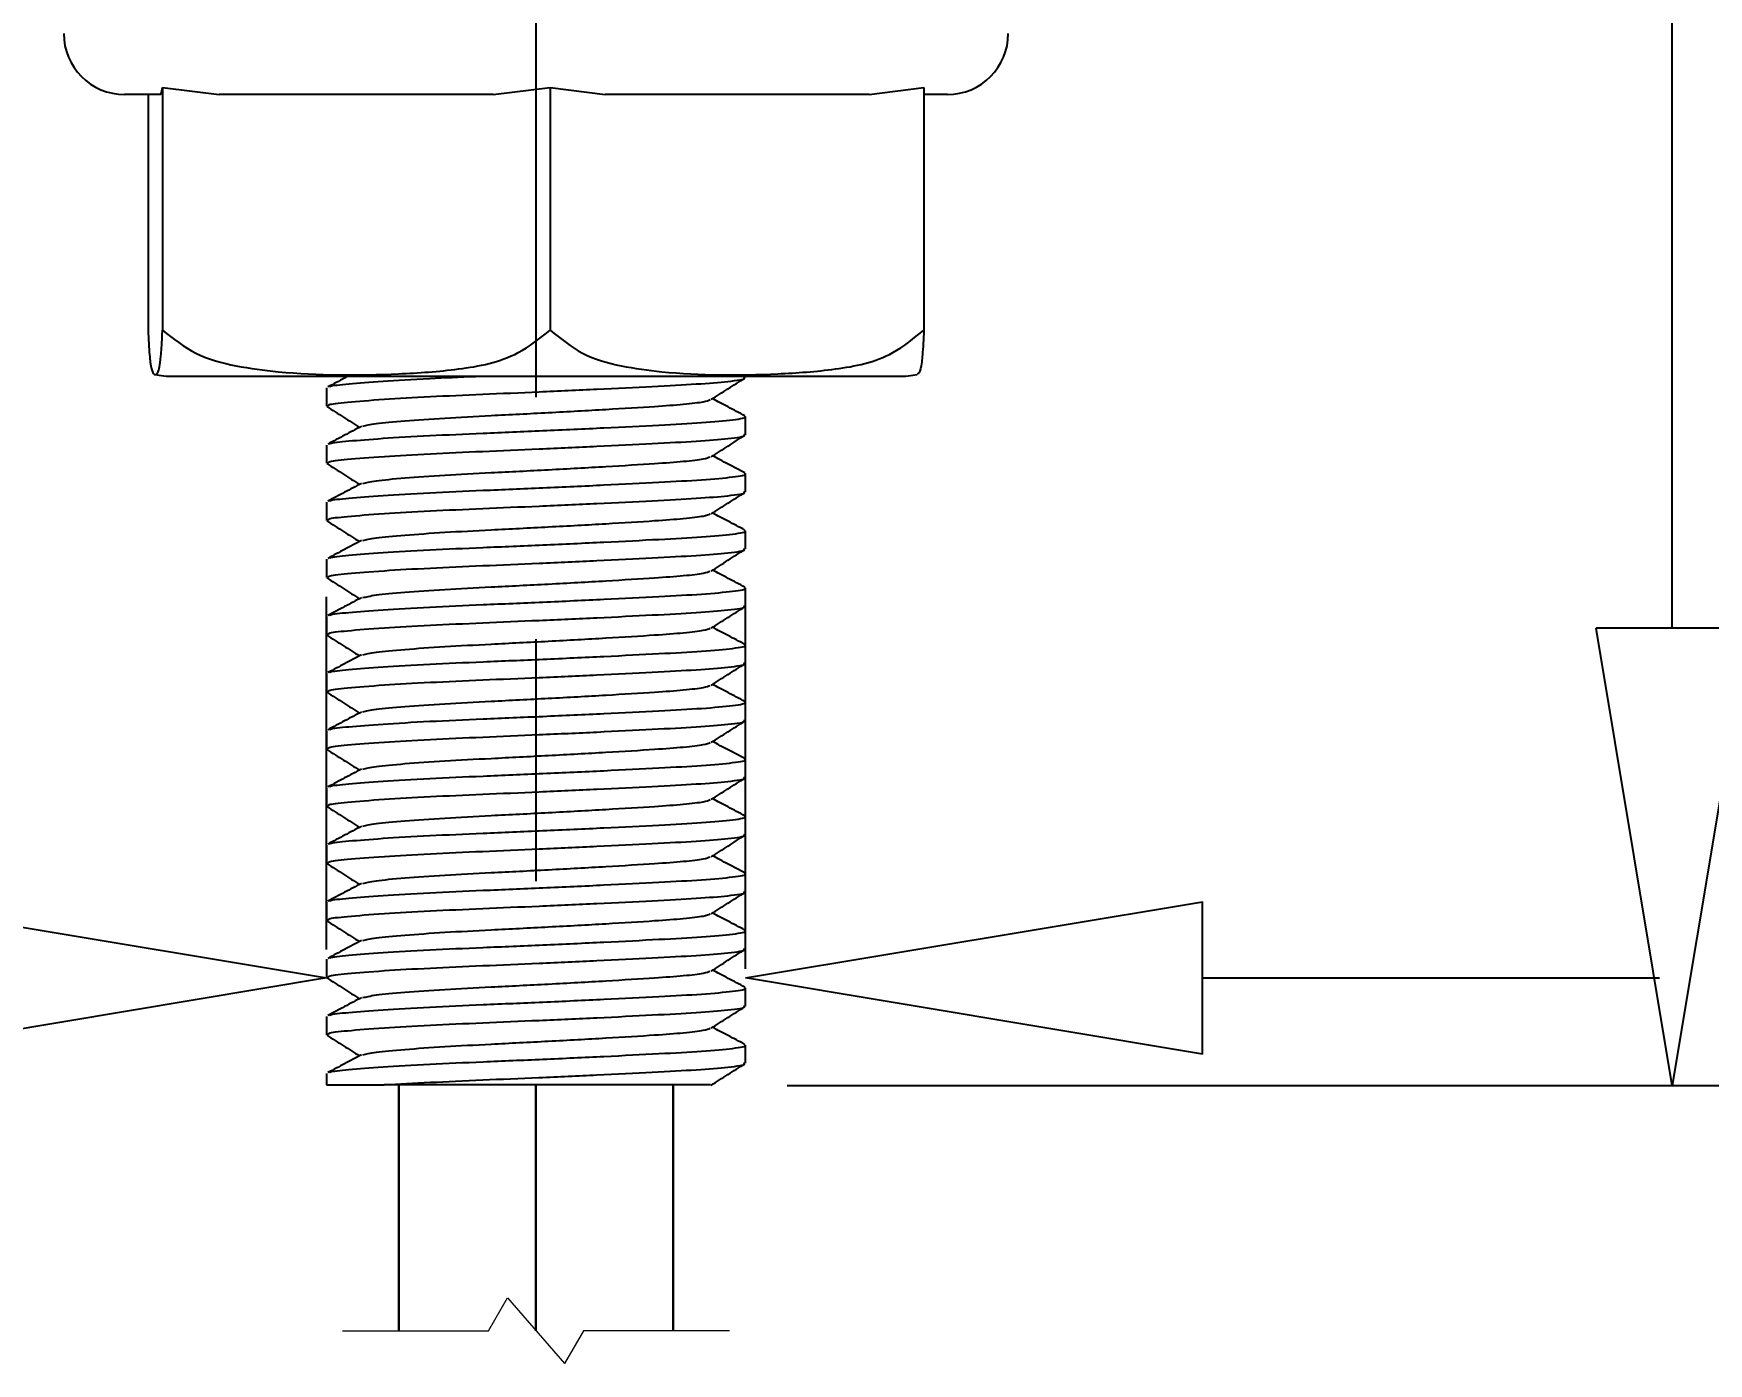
# Model space of a CAD drawing. Header units: millimetres. Extents: x 1036 to 1814, y -113 to 289.
# Drawn here: x 1142.77 to 1164.76, y 91.93 to 109.38 of the extents above; entities that cross this region are included whole.
import ezdxf

# ---------------------------------------------------------------- set-up
doc = ezdxf.new("R2010")
doc.units = ezdxf.units.MM
doc.linetypes.add('CENTER', pattern=[50.8, 31.75, -6.35, 6.35, -6.35])
doc.layers.get('0').update_dxf_attribs({"color": 8, "lineweight": 30})
doc.layers.get('Defpoints').update_dxf_attribs({"color": 6, "lineweight": 9})
for name, color, linetype, lineweight in [('Cable', 140, 'Continuous', 30), ('CenterLine', 1, 'CENTER', 9), ('Dimension', 136, 'Continuous', 9), ('SolidLine', 7, 'Continuous', 30)]:
    doc.layers.add(name, color=color, linetype=linetype, lineweight=lineweight)
doc.styles.get("Standard").update_dxf_attribs({"font": ''})
doc.styles.get('Standard').set_extended_font_data('Microsoft YaHei Light')
doc.dimstyles.new('DENGTECx1.5', dxfattribs={"dimtxt": 5, "dimasz": 6, "dimexe": 5, "dimexo": 1, "dimgap": 0.5, "dimtad": 0, "dimdec": 1, "dimzin": 0, "dimdsep": 46, "dimtxsty": 'Standard', "dimblk": 'CLOSEDBLANK', "dimcen": 1, "dimadec": 0, "dimazin": 3, "dimtfac": 1, "dimtdec": 1, "dimtofl": 0, "dimtmove": 0, "dimatfit": 3, "dimldrblk": 'CLOSEDBLANK', "dimfxl": 1, "dimtolj": 1, "dimtzin": 0, "dimarcsym": 0})

# ---------------------------------------------------------------- blocks, each defined once
blk = doc.blocks.new('_ClosedBlank')
at = {"color": 0, "linetype": 'ByBlock', "lineweight": -2}
for p, q in [((-1, 0.1667), (0, 0)), ((-1, 0.1667), (-1, -0.1667)), ((0, 0), (-1, -0.1667))]:
    blk.add_line(p, q, dxfattribs=at)
blk = doc.blocks.new('*D45')
at = {"layer": 'Defpoints', "color": 0, "lineweight": -3}
for p in [(1153.343, 190.584), (1173.156, 190.584), (1151.662, 95.579)]:
    blk.add_point(p, dxfattribs=at)
at = {"layer": 'Dimension', "color": 0, "lineweight": -2}
for p, q in [((1154.343, 190.584), (1178.156, 190.584)), ((1173.156, 184.584), (1173.156, 153.171)), ((1173.156, 101.579), (1173.156, 140.237)), ((1152.662, 95.579), (1178.156, 95.579))]:
    blk.add_line(p, q, dxfattribs=at)
at = {"layer": 'Dimension', "color": 0, "lineweight": -2, "xscale": 6, "yscale": 6, "zscale": 6}
for p, rotation in [((1173.156, 190.584), 90), ((1173.156, 95.579), 270)]:
    blk.add_blockref('_ClosedBlank', p, dxfattribs=dict(at, rotation=rotation))
at = {"layer": 'Dimension', "color": 0, "lineweight": -3, "insert": (1173.156, 146.704), "char_height": 5, "attachment_point": 5, "rotation": 90}
blk.add_mtext('\\A1;95.0', dxfattribs=at)
blk = doc.blocks.new('*D46')
at = {"layer": 'Defpoints', "color": 0, "lineweight": -3}
for p in [(1149.363, 246.034), (1193.018, 246.034), (1151.662, 95.579)]:
    blk.add_point(p, dxfattribs=at)
at = {"layer": 'Dimension', "color": 0, "lineweight": -2}
for p, q in [((1150.363, 246.034), (1198.018, 246.034)), ((1193.018, 240.034), (1193.018, 188.887)), ((1193.018, 101.579), (1193.018, 173.546)), ((1152.662, 95.579), (1198.018, 95.579))]:
    blk.add_line(p, q, dxfattribs=at)
at = {"layer": 'Dimension', "color": 0, "lineweight": -2, "xscale": 6, "yscale": 6, "zscale": 6}
for p, rotation in [((1193.018, 246.034), 90), ((1193.018, 95.579), 270)]:
    blk.add_blockref('_ClosedBlank', p, dxfattribs=dict(at, rotation=rotation))
at = {"layer": 'Dimension', "color": 0, "lineweight": -3, "insert": (1193.018, 181.216), "char_height": 5, "attachment_point": 5, "rotation": 90}
blk.add_mtext('\\A1;150.5', dxfattribs=at)
blk = doc.blocks.new('*D47')
at = {"layer": 'Defpoints', "color": 0, "lineweight": -3}
for p in [(1146.613, 96.989), (1146.613, 96.363), (1152.113, 96.108)]:
    blk.add_point(p, dxfattribs=at)
at = {"layer": 'Dimension', "color": 0, "lineweight": -2}
for p, q in [((1146.613, 97.363), (1146.613, 101.989)), ((1152.113, 97.108), (1152.113, 101.989)), ((1140.613, 96.989), (1134.613, 96.989)), ((1158.113, 96.989), (1164.113, 96.989))]:
    blk.add_line(p, q, dxfattribs=at)
at = {"layer": 'Dimension', "color": 0, "lineweight": -2, "xscale": 6, "yscale": 6, "zscale": 6}
blk.add_blockref('_ClosedBlank', (1146.613, 96.989), dxfattribs=at)
at = {"layer": 'Dimension', "color": 0, "lineweight": -2, "xscale": 6, "yscale": 6, "zscale": 6, "rotation": 180}
blk.add_blockref('_ClosedBlank', (1152.113, 96.989), dxfattribs=at)
at = {"layer": 'Dimension', "color": 0, "lineweight": -3, "insert": (1129.768, 96.989), "char_height": 5, "attachment_point": 5}
blk.add_mtext('\\A1;M6', dxfattribs=at)
blk = doc.blocks.new('*D51')
at = {"layer": 'Defpoints', "color": 0, "lineweight": -3}
for p in [(1160.3, 236.284), (1151.662, 95.579), (1181.92, 95.579)]:
    blk.add_point(p, dxfattribs=at)
at = {"layer": 'Dimension', "color": 0, "lineweight": -2}
for p, q in [((1161.3, 236.284), (1186.92, 236.284)), ((1181.92, 230.284), (1181.92, 173.374)), ((1181.92, 101.579), (1181.92, 157.752)), ((1152.662, 95.579), (1186.92, 95.579))]:
    blk.add_line(p, q, dxfattribs=at)
at = {"layer": 'Dimension', "color": 0, "lineweight": -2, "xscale": 6, "yscale": 6, "zscale": 6}
for p, rotation in [((1181.92, 236.284), 90), ((1181.92, 95.579), 270)]:
    blk.add_blockref('_ClosedBlank', p, dxfattribs=dict(at, rotation=rotation))
at = {"layer": 'Dimension', "color": 0, "lineweight": -3, "insert": (1181.92, 165.563), "char_height": 5, "attachment_point": 5, "rotation": 90}
blk.add_mtext('\\A1;140.7', dxfattribs=at)
blk = doc.blocks.new('*D52')
at = {"layer": 'Defpoints', "color": 0, "lineweight": -3}
for p in [(1151.662, 135.579), (1151.662, 95.579), (1164.279, 95.579)]:
    blk.add_point(p, dxfattribs=at)
at = {"layer": 'Dimension', "color": 0, "lineweight": -2}
for p, q in [((1152.662, 135.579), (1169.279, 135.579)), ((1164.279, 129.579), (1164.279, 122.747)), ((1164.279, 101.579), (1164.279, 109.52)), ((1152.662, 95.579), (1169.279, 95.579))]:
    blk.add_line(p, q, dxfattribs=at)
at = {"layer": 'Dimension', "color": 0, "lineweight": -2, "xscale": 6, "yscale": 6, "zscale": 6}
for p, rotation in [((1164.279, 135.579), 90), ((1164.279, 95.579), 270)]:
    blk.add_blockref('_ClosedBlank', p, dxfattribs=dict(at, rotation=rotation))
at = {"layer": 'Dimension', "color": 0, "lineweight": -3, "insert": (1164.279, 116.134), "char_height": 5, "attachment_point": 5, "rotation": 90}
blk.add_mtext('\\A1;40.0', dxfattribs=at)

msp = doc.modelspace()

# ---------------------------------------------------------------- linework, layer by layer
at = {"layer": 'Cable'}
for p, q in [((1147.563, 95.584), (1147.563, 92.359)), ((1149.363, 95.584), (1149.363, 92.359)), ((1151.163, 95.584), (1151.163, 92.359))]:
    msp.add_line(p, q, dxfattribs=at)
at = {"layer": 'CenterLine', "lineweight": -3, "ltscale": 0.5}
msp.add_line((1149.363, 247.485), (1149.363, 94.22), dxfattribs=at)
at = {"layer": 'Dimension'}
for p, q in [((1148.738, 92.359), (1148.987, 92.79)), ((1148.987, 92.79), (1149.739, 91.928)), ((1146.824, 92.359), (1148.738, 92.359)), ((1149.988, 92.359), (1149.739, 91.928)), ((1151.902, 92.359), (1149.988, 92.359))]:
    msp.add_line(p, q, dxfattribs=at)
at = {"layer": 'SolidLine', "color": 7, "linetype": 'Continuous', "lineweight": 25}
for p, q in [((1144.459, 108.677), (1145.206, 108.584)), ((1144.459, 108.677), (1144.459, 105.49)), ((1148.803, 108.584), (1149.55, 108.677)), ((1149.55, 108.677), (1150.27, 108.584)), ((1149.55, 108.677), (1149.55, 105.49)), ((1153.735, 108.584), (1154.454, 108.677)), ((1154.454, 108.677), (1154.454, 105.49)), ((1144.432, 108.584), (1143.963, 108.584)), ((1144.272, 108.584), (1144.272, 105.49)), ((1148.803, 108.584), (1145.206, 108.584)), ((1153.735, 108.584), (1150.27, 108.584)), ((1154.763, 108.584), (1154.454, 108.584)), ((1154.129, 104.884), (1144.597, 104.884)), ((1146.613, 104.733), (1146.613, 104.494)), ((1152.113, 104.869), (1152.113, 104.884)), ((1152.113, 104.119), (1152.113, 104.358)), ((1146.613, 103.983), (1146.613, 103.744)), ((1152.113, 103.369), (1152.113, 103.608)), ((1146.613, 103.233), (1146.613, 102.994)), ((1152.113, 102.619), (1152.113, 102.858)), ((1146.613, 102.483), (1146.613, 102.244)), ((1152.113, 101.869), (1152.113, 102.108)), ((1146.613, 101.733), (1146.613, 101.494)), ((1152.113, 101.119), (1152.113, 101.358)), ((1146.613, 100.983), (1146.613, 100.744)), ((1152.113, 100.369), (1152.113, 100.608)), ((1146.613, 100.233), (1146.613, 99.994)), ((1152.113, 99.619), (1152.113, 99.858)), ((1146.613, 99.483), (1146.613, 99.244)), ((1152.113, 98.869), (1152.113, 99.108)), ((1146.613, 98.733), (1146.613, 98.494)), ((1152.113, 98.119), (1152.113, 98.358)), ((1146.613, 97.983), (1146.613, 97.744)), ((1152.113, 97.369), (1152.113, 97.608)), ((1146.613, 97.233), (1146.613, 96.994)), ((1152.113, 96.619), (1152.113, 96.858)), ((1146.613, 96.483), (1146.613, 96.244)), ((1152.113, 95.869), (1152.113, 96.108)), ((1146.613, 95.733), (1146.613, 95.584)), ((1146.613, 95.584), (1147.372, 95.584))]:
    msp.add_line(p, q, dxfattribs=at)
for centre, radius, start, end in [((1143.963, 109.384), 0.8, 180, 270), ((1154.763, 109.384), 0.8, 270, 0), ((1144.597, 106.026), 1.141, 257.9676, 270), ((1154.129, 106.026), 1.141, 270, 282.0316)]:
    msp.add_arc(centre, radius, start, end, dxfattribs=at)
for points, knots in [([(1144.432, 108.584), (1144.436, 108.586), (1144.445, 108.589), (1144.454, 108.645), (1144.459, 108.677)], [0, 0, 0, 0, 0.422219, 1, 1, 1, 1]), ([(1144.272, 105.49), (1144.274, 105.43), (1144.283, 105.228), (1144.303, 105.019), (1144.333, 104.919), (1144.367, 104.903), (1144.397, 104.919), (1144.422, 104.997), (1144.44, 105.13), (1144.453, 105.311), (1144.458, 105.464), (1144.459, 105.49)], [0, 0, 0, 0, 0.048101, 0.1611476, 0.3290168, 0.4999185, 0.6902414, 0.7872483, 0.8839333, 0.9800138, 1, 1, 1, 1]), ([(1144.459, 105.49), (1144.601, 105.379), (1144.894, 105.149), (1145.429, 105.011), (1146.315, 104.895), (1147.299, 104.894), (1148.349, 104.965), (1149.055, 105.1), (1149.414, 105.383), (1149.55, 105.49)], [0, 0, 0, 0, 0.097279, 0.200217, 0.305982, 0.60483, 0.754093, 0.906489, 1, 1, 1, 1]), ([(1149.55, 105.49), (1149.687, 105.379), (1149.969, 105.149), (1150.484, 105.011), (1151.338, 104.895), (1152.285, 104.894), (1153.297, 104.965), (1153.977, 105.1), (1154.323, 105.383), (1154.454, 105.49)], [0, 0, 0, 0, 0.09728, 0.200216, 0.305982, 0.60483, 0.754093, 0.906489, 1, 1, 1, 1]), ([(1154.454, 105.49), (1154.452, 105.43), (1154.443, 105.228), (1154.423, 105.02), (1154.395, 104.922), (1154.375, 104.916), (1154.366, 104.913)], [0, 0, 0, 0, 0.101741, 0.340854, 0.695924, 1, 1, 1, 1]), ([(1146.892, 104.884), (1146.878, 104.877), (1146.791, 104.831), (1146.704, 104.785), (1146.63, 104.746)], [0, 0, 0, 0, 0.154152, 1, 1, 1, 1]), ([(1146.645, 104.494), (1146.639, 104.501), (1146.622, 104.519), (1146.866, 104.546), (1147.324, 104.583), (1147.952, 104.619), (1148.655, 104.65), (1149.412, 104.682), (1150.185, 104.717), (1150.901, 104.753), (1151.5, 104.784), (1151.92, 104.819), (1152.127, 104.849), (1152.093, 104.866), (1152.085, 104.869)], [0, 0, 0, 0, 0.050085, 0.144271, 0.242308, 0.331772, 0.418162, 0.504619, 0.594105, 0.687351, 0.776935, 0.868855, 0.969469, 1, 1, 1, 1]), ([(1146.653, 104.746), (1146.655, 104.749), (1146.662, 104.763), (1146.891, 104.786), (1147.327, 104.821), (1147.91, 104.856), (1148.364, 104.875), (1148.57, 104.884)], [0, 0, 0, 0, 0.07173, 0.30635, 0.550494, 0.796131, 1, 1, 1, 1]), ([(1151.662, 104.579), (1151.736, 104.626), (1151.883, 104.72), (1152.031, 104.814), (1152.105, 104.861)], [0, 0, 0, 0, 0.499806, 1, 1, 1, 1]), ([(1146.616, 104.489), (1146.69, 104.442), (1146.833, 104.351), (1146.977, 104.26), (1147.047, 104.216)], [0, 0, 0, 0, 0.513472, 1, 1, 1, 1]), ([(1147.089, 104.23), (1147.134, 104.241), (1147.219, 104.264), (1147.623, 104.301), (1148.144, 104.338), (1148.797, 104.372), (1149.536, 104.409), (1150.292, 104.451), (1150.898, 104.488), (1151.32, 104.519), (1151.581, 104.55), (1151.629, 104.57), (1151.651, 104.579)], [0, 0, 0, 0, 0.10662, 0.206973, 0.308256, 0.406164, 0.517915, 0.633403, 0.746267, 0.833001, 0.923177, 1, 1, 1, 1]), ([(1152.106, 104.367), (1152.032, 104.406), (1151.89, 104.48), (1151.748, 104.555), (1151.68, 104.591)], [0, 0, 0, 0, 0.521527, 1, 1, 1, 1]), ([(1147.073, 104.23), (1146.999, 104.191), (1146.851, 104.113), (1146.704, 104.035), (1146.63, 103.996)], [0, 0, 0, 0, 0.49983, 1, 1, 1, 1]), ([(1146.653, 103.996), (1146.655, 103.999), (1146.662, 104.013), (1146.891, 104.036), (1147.326, 104.071), (1147.943, 104.107), (1148.669, 104.139), (1149.463, 104.172), (1150.267, 104.209), (1150.988, 104.246), (1151.583, 104.277), (1151.971, 104.314), (1152.144, 104.343), (1152.103, 104.356), (1152.099, 104.358)], [0, 0, 0, 0, 0.027601, 0.117881, 0.211825, 0.306344, 0.397694, 0.492641, 0.590953, 0.688421, 0.782166, 0.883647, 0.986717, 1, 1, 1, 1]), ([(1146.645, 103.744), (1146.639, 103.751), (1146.622, 103.769), (1146.866, 103.796), (1147.324, 103.833), (1147.952, 103.869), (1148.655, 103.9), (1149.412, 103.932), (1150.185, 103.967), (1150.901, 104.003), (1151.5, 104.034), (1151.92, 104.069), (1152.127, 104.099), (1152.093, 104.116), (1152.085, 104.119)], [0, 0, 0, 0, 0.050085, 0.144271, 0.242308, 0.331772, 0.418162, 0.504619, 0.594105, 0.687351, 0.776935, 0.868855, 0.969469, 1, 1, 1, 1]), ([(1151.662, 103.829), (1151.736, 103.876), (1151.883, 103.97), (1152.031, 104.064), (1152.105, 104.111)], [0, 0, 0, 0, 0.499805, 1, 1, 1, 1]), ([(1147.089, 103.48), (1147.134, 103.491), (1147.219, 103.514), (1147.623, 103.551), (1148.144, 103.588), (1148.797, 103.622), (1149.536, 103.659), (1150.292, 103.701), (1150.898, 103.738), (1151.32, 103.769), (1151.581, 103.8), (1151.629, 103.82), (1151.651, 103.829)], [0, 0, 0, 0, 0.10662, 0.206973, 0.308256, 0.406164, 0.517915, 0.633403, 0.746267, 0.833001, 0.923177, 1, 1, 1, 1]), ([(1152.106, 103.617), (1152.032, 103.656), (1151.89, 103.73), (1151.748, 103.805), (1151.68, 103.841)], [0, 0, 0, 0, 0.521527, 1, 1, 1, 1]), ([(1146.616, 103.739), (1146.69, 103.692), (1146.833, 103.601), (1146.977, 103.51), (1147.047, 103.466)], [0, 0, 0, 0, 0.513472, 1, 1, 1, 1]), ([(1146.653, 103.246), (1146.655, 103.249), (1146.662, 103.263), (1146.891, 103.286), (1147.326, 103.321), (1147.943, 103.357), (1148.669, 103.389), (1149.463, 103.422), (1150.267, 103.459), (1150.988, 103.496), (1151.583, 103.527), (1151.971, 103.564), (1152.144, 103.593), (1152.103, 103.606), (1152.099, 103.608)], [0, 0, 0, 0, 0.027601, 0.117881, 0.211825, 0.306344, 0.397694, 0.492641, 0.590953, 0.688421, 0.782166, 0.883647, 0.986717, 1, 1, 1, 1]), ([(1147.073, 103.48), (1146.999, 103.441), (1146.851, 103.363), (1146.704, 103.285), (1146.63, 103.246)], [0, 0, 0, 0, 0.49983, 1, 1, 1, 1]), ([(1146.645, 102.994), (1146.639, 103.001), (1146.622, 103.019), (1146.866, 103.046), (1147.324, 103.083), (1147.952, 103.119), (1148.655, 103.15), (1149.412, 103.182), (1150.185, 103.217), (1150.901, 103.253), (1151.5, 103.284), (1151.92, 103.319), (1152.127, 103.349), (1152.093, 103.366), (1152.085, 103.369)], [0, 0, 0, 0, 0.050085, 0.144271, 0.242308, 0.331772, 0.418162, 0.504619, 0.594105, 0.687351, 0.776935, 0.868855, 0.969469, 1, 1, 1, 1]), ([(1151.662, 103.079), (1151.736, 103.126), (1151.883, 103.22), (1152.031, 103.314), (1152.105, 103.361)], [0, 0, 0, 0, 0.499805, 1, 1, 1, 1]), ([(1146.616, 102.989), (1146.69, 102.942), (1146.833, 102.851), (1146.977, 102.76), (1147.047, 102.716)], [0, 0, 0, 0, 0.513471, 1, 1, 1, 1]), ([(1147.089, 102.73), (1147.134, 102.741), (1147.219, 102.764), (1147.623, 102.801), (1148.144, 102.838), (1148.797, 102.872), (1149.536, 102.909), (1150.292, 102.951), (1150.898, 102.988), (1151.32, 103.019), (1151.581, 103.05), (1151.629, 103.07), (1151.651, 103.079)], [0, 0, 0, 0, 0.10662, 0.206973, 0.308256, 0.406164, 0.517915, 0.633403, 0.746267, 0.833001, 0.923177, 1, 1, 1, 1]), ([(1152.106, 102.867), (1152.032, 102.906), (1151.89, 102.98), (1151.748, 103.055), (1151.68, 103.091)], [0, 0, 0, 0, 0.521526, 1, 1, 1, 1]), ([(1147.073, 102.73), (1146.999, 102.691), (1146.851, 102.613), (1146.704, 102.535), (1146.63, 102.496)], [0, 0, 0, 0, 0.499831, 1, 1, 1, 1]), ([(1146.653, 102.496), (1146.655, 102.499), (1146.662, 102.513), (1146.891, 102.536), (1147.326, 102.571), (1147.943, 102.607), (1148.669, 102.639), (1149.463, 102.672), (1150.267, 102.709), (1150.988, 102.746), (1151.583, 102.777), (1151.971, 102.814), (1152.144, 102.843), (1152.103, 102.856), (1152.099, 102.858)], [0, 0, 0, 0, 0.027601, 0.117881, 0.211825, 0.306344, 0.397694, 0.492641, 0.590953, 0.688421, 0.782166, 0.883647, 0.986717, 1, 1, 1, 1]), ([(1146.645, 102.244), (1146.639, 102.251), (1146.622, 102.269), (1146.866, 102.296), (1147.324, 102.333), (1147.952, 102.369), (1148.655, 102.4), (1149.412, 102.432), (1150.185, 102.467), (1150.901, 102.503), (1151.5, 102.534), (1151.92, 102.569), (1152.127, 102.599), (1152.093, 102.616), (1152.085, 102.619)], [0, 0, 0, 0, 0.050085, 0.144271, 0.242308, 0.331772, 0.418162, 0.504619, 0.594105, 0.687351, 0.776935, 0.868855, 0.969469, 1, 1, 1, 1]), ([(1151.662, 102.329), (1151.736, 102.376), (1151.883, 102.47), (1152.031, 102.564), (1152.105, 102.611)], [0, 0, 0, 0, 0.499806, 1, 1, 1, 1]), ([(1147.089, 101.98), (1147.134, 101.991), (1147.219, 102.014), (1147.623, 102.051), (1148.144, 102.088), (1148.797, 102.122), (1149.536, 102.159), (1150.292, 102.201), (1150.898, 102.238), (1151.32, 102.269), (1151.581, 102.3), (1151.629, 102.32), (1151.651, 102.329)], [0, 0, 0, 0, 0.10662, 0.206973, 0.308256, 0.406164, 0.517915, 0.633403, 0.746267, 0.833001, 0.923177, 1, 1, 1, 1]), ([(1152.106, 102.117), (1152.032, 102.156), (1151.89, 102.23), (1151.748, 102.305), (1151.68, 102.341)], [0, 0, 0, 0, 0.521526, 1, 1, 1, 1]), ([(1146.616, 102.239), (1146.69, 102.192), (1146.833, 102.101), (1146.977, 102.01), (1147.047, 101.966)], [0, 0, 0, 0, 0.51347, 1, 1, 1, 1]), ([(1146.653, 101.746), (1146.655, 101.749), (1146.662, 101.763), (1146.891, 101.786), (1147.326, 101.821), (1147.943, 101.857), (1148.669, 101.889), (1149.463, 101.922), (1150.267, 101.959), (1150.988, 101.996), (1151.583, 102.027), (1151.971, 102.064), (1152.144, 102.093), (1152.103, 102.106), (1152.099, 102.108)], [0, 0, 0, 0, 0.027601, 0.117881, 0.211825, 0.306344, 0.397694, 0.492641, 0.590953, 0.688421, 0.782166, 0.883647, 0.986717, 1, 1, 1, 1]), ([(1147.073, 101.98), (1146.999, 101.941), (1146.851, 101.863), (1146.704, 101.785), (1146.63, 101.746)], [0, 0, 0, 0, 0.49983, 1, 1, 1, 1]), ([(1146.645, 101.494), (1146.639, 101.501), (1146.622, 101.519), (1146.866, 101.546), (1147.324, 101.583), (1147.952, 101.619), (1148.655, 101.65), (1149.412, 101.682), (1150.185, 101.717), (1150.901, 101.753), (1151.5, 101.784), (1151.92, 101.819), (1152.127, 101.849), (1152.093, 101.866), (1152.085, 101.869)], [0, 0, 0, 0, 0.050085, 0.144271, 0.242308, 0.331772, 0.418162, 0.504619, 0.594105, 0.687351, 0.776935, 0.868855, 0.969469, 1, 1, 1, 1]), ([(1151.662, 101.579), (1151.736, 101.626), (1151.883, 101.72), (1152.031, 101.814), (1152.105, 101.861)], [0, 0, 0, 0, 0.499806, 1, 1, 1, 1]), ([(1152.106, 101.367), (1152.032, 101.406), (1151.89, 101.48), (1151.748, 101.555), (1151.68, 101.591)], [0, 0, 0, 0, 0.521526, 1, 1, 1, 1]), ([(1146.616, 101.489), (1146.69, 101.442), (1146.833, 101.351), (1146.977, 101.26), (1147.047, 101.216)], [0, 0, 0, 0, 0.513472, 1, 1, 1, 1]), ([(1147.089, 101.23), (1147.134, 101.241), (1147.219, 101.264), (1147.623, 101.301), (1148.144, 101.338), (1148.797, 101.372), (1149.536, 101.409), (1150.292, 101.451), (1150.898, 101.488), (1151.32, 101.519), (1151.581, 101.55), (1151.629, 101.57), (1151.651, 101.579)], [0, 0, 0, 0, 0.1066204, 0.2069726, 0.3082557, 0.4061638, 0.5179151, 0.6334035, 0.7462671, 0.8330012, 0.9231773, 1, 1, 1, 1]), ([(1147.073, 101.23), (1146.999, 101.191), (1146.851, 101.113), (1146.704, 101.035), (1146.63, 100.996)], [0, 0, 0, 0, 0.49983, 1, 1, 1, 1]), ([(1146.653, 100.996), (1146.655, 100.999), (1146.662, 101.013), (1146.891, 101.036), (1147.326, 101.071), (1147.943, 101.107), (1148.669, 101.139), (1149.463, 101.172), (1150.267, 101.209), (1150.988, 101.246), (1151.583, 101.277), (1151.971, 101.314), (1152.144, 101.343), (1152.103, 101.356), (1152.099, 101.358)], [0, 0, 0, 0, 0.027601, 0.117881, 0.211825, 0.306344, 0.397694, 0.492641, 0.590953, 0.688421, 0.782166, 0.883647, 0.986717, 1, 1, 1, 1]), ([(1146.645, 100.744), (1146.639, 100.751), (1146.622, 100.769), (1146.866, 100.796), (1147.324, 100.833), (1147.952, 100.869), (1148.655, 100.9), (1149.412, 100.932), (1150.185, 100.967), (1150.901, 101.003), (1151.5, 101.034), (1151.92, 101.069), (1152.127, 101.099), (1152.093, 101.116), (1152.085, 101.119)], [0, 0, 0, 0, 0.050085, 0.144271, 0.242308, 0.331772, 0.418162, 0.504619, 0.594105, 0.687351, 0.776935, 0.868855, 0.969469, 1, 1, 1, 1]), ([(1151.662, 100.829), (1151.736, 100.876), (1151.883, 100.97), (1152.031, 101.064), (1152.105, 101.111)], [0, 0, 0, 0, 0.499806, 1, 1, 1, 1]), ([(1146.616, 100.739), (1146.69, 100.692), (1146.833, 100.601), (1146.977, 100.51), (1147.047, 100.466)], [0, 0, 0, 0, 0.513471, 1, 1, 1, 1]), ([(1147.089, 100.48), (1147.134, 100.491), (1147.219, 100.514), (1147.623, 100.551), (1148.144, 100.588), (1148.797, 100.622), (1149.536, 100.659), (1150.292, 100.701), (1150.898, 100.738), (1151.32, 100.769), (1151.581, 100.8), (1151.629, 100.82), (1151.651, 100.829)], [0, 0, 0, 0, 0.10662, 0.206973, 0.308256, 0.406164, 0.517915, 0.633403, 0.746267, 0.833001, 0.923177, 1, 1, 1, 1]), ([(1152.106, 100.617), (1152.032, 100.656), (1151.89, 100.73), (1151.748, 100.805), (1151.68, 100.841)], [0, 0, 0, 0, 0.521527, 1, 1, 1, 1]), ([(1146.653, 100.246), (1146.655, 100.249), (1146.662, 100.263), (1146.891, 100.286), (1147.326, 100.321), (1147.943, 100.357), (1148.669, 100.389), (1149.463, 100.422), (1150.267, 100.459), (1150.988, 100.496), (1151.583, 100.527), (1151.971, 100.564), (1152.144, 100.593), (1152.103, 100.606), (1152.099, 100.608)], [0, 0, 0, 0, 0.027601, 0.117881, 0.211825, 0.306344, 0.397694, 0.492641, 0.590953, 0.688421, 0.782166, 0.883647, 0.986717, 1, 1, 1, 1]), ([(1147.073, 100.48), (1146.999, 100.441), (1146.851, 100.363), (1146.704, 100.285), (1146.63, 100.246)], [0, 0, 0, 0, 0.499832, 1, 1, 1, 1]), ([(1146.645, 99.994), (1146.639, 100.001), (1146.622, 100.019), (1146.866, 100.046), (1147.324, 100.083), (1147.952, 100.119), (1148.655, 100.15), (1149.412, 100.182), (1150.185, 100.217), (1150.901, 100.253), (1151.5, 100.284), (1151.92, 100.319), (1152.127, 100.349), (1152.093, 100.366), (1152.085, 100.369)], [0, 0, 0, 0, 0.050085, 0.144271, 0.242308, 0.331772, 0.418162, 0.504619, 0.594105, 0.687351, 0.776935, 0.868855, 0.969469, 1, 1, 1, 1]), ([(1151.662, 100.079), (1151.736, 100.126), (1151.883, 100.22), (1152.031, 100.314), (1152.105, 100.361)], [0, 0, 0, 0, 0.499806, 1, 1, 1, 1]), ([(1147.089, 99.73), (1147.134, 99.741), (1147.219, 99.764), (1147.623, 99.801), (1148.144, 99.838), (1148.797, 99.872), (1149.536, 99.909), (1150.292, 99.951), (1150.898, 99.988), (1151.32, 100.019), (1151.581, 100.05), (1151.629, 100.07), (1151.651, 100.079)], [0, 0, 0, 0, 0.10662, 0.206973, 0.308256, 0.406164, 0.517915, 0.633403, 0.746267, 0.833001, 0.923177, 1, 1, 1, 1]), ([(1152.106, 99.867), (1152.032, 99.906), (1151.89, 99.98), (1151.748, 100.055), (1151.68, 100.091)], [0, 0, 0, 0, 0.5215247, 1, 1, 1, 1]), ([(1146.616, 99.989), (1146.69, 99.942), (1146.833, 99.851), (1146.977, 99.76), (1147.047, 99.716)], [0, 0, 0, 0, 0.513471, 1, 1, 1, 1]), ([(1146.653, 99.496), (1146.655, 99.499), (1146.662, 99.513), (1146.891, 99.536), (1147.326, 99.571), (1147.943, 99.607), (1148.669, 99.639), (1149.463, 99.672), (1150.267, 99.709), (1150.988, 99.746), (1151.583, 99.777), (1151.971, 99.814), (1152.144, 99.843), (1152.103, 99.856), (1152.099, 99.858)], [0, 0, 0, 0, 0.027601, 0.117881, 0.211825, 0.306344, 0.397694, 0.492641, 0.590953, 0.688421, 0.782166, 0.883647, 0.986717, 1, 1, 1, 1]), ([(1147.073, 99.73), (1146.999, 99.691), (1146.851, 99.613), (1146.704, 99.535), (1146.63, 99.496)], [0, 0, 0, 0, 0.499829, 1, 1, 1, 1]), ([(1146.645, 99.244), (1146.639, 99.251), (1146.622, 99.269), (1146.866, 99.296), (1147.324, 99.333), (1147.952, 99.369), (1148.655, 99.4), (1149.412, 99.432), (1150.185, 99.467), (1150.901, 99.503), (1151.5, 99.534), (1151.92, 99.569), (1152.127, 99.599), (1152.093, 99.616), (1152.085, 99.619)], [0, 0, 0, 0, 0.050085, 0.144271, 0.242308, 0.331772, 0.418162, 0.504619, 0.594105, 0.687351, 0.776935, 0.868855, 0.969469, 1, 1, 1, 1]), ([(1151.662, 99.329), (1151.736, 99.376), (1151.883, 99.47), (1152.031, 99.564), (1152.105, 99.611)], [0, 0, 0, 0, 0.499806, 1, 1, 1, 1]), ([(1146.616, 99.239), (1146.69, 99.192), (1146.833, 99.101), (1146.977, 99.01), (1147.047, 98.966)], [0, 0, 0, 0, 0.513473, 1, 1, 1, 1]), ([(1147.089, 98.98), (1147.134, 98.991), (1147.219, 99.014), (1147.623, 99.051), (1148.144, 99.088), (1148.797, 99.122), (1149.536, 99.159), (1150.292, 99.201), (1150.898, 99.238), (1151.32, 99.269), (1151.581, 99.3), (1151.629, 99.32), (1151.651, 99.329)], [0, 0, 0, 0, 0.10662, 0.206973, 0.308256, 0.406164, 0.517915, 0.633404, 0.746267, 0.833001, 0.923177, 1, 1, 1, 1]), ([(1152.106, 99.117), (1152.032, 99.156), (1151.89, 99.23), (1151.748, 99.305), (1151.68, 99.341)], [0, 0, 0, 0, 0.521527, 1, 1, 1, 1]), ([(1147.073, 98.98), (1146.999, 98.941), (1146.851, 98.863), (1146.704, 98.785), (1146.63, 98.746)], [0, 0, 0, 0, 0.499831, 1, 1, 1, 1]), ([(1146.653, 98.746), (1146.655, 98.749), (1146.662, 98.763), (1146.891, 98.786), (1147.326, 98.821), (1147.943, 98.857), (1148.669, 98.889), (1149.463, 98.922), (1150.267, 98.959), (1150.988, 98.996), (1151.583, 99.027), (1151.971, 99.064), (1152.144, 99.093), (1152.103, 99.106), (1152.099, 99.108)], [0, 0, 0, 0, 0.027601, 0.117881, 0.211825, 0.306344, 0.397694, 0.492641, 0.590953, 0.688421, 0.782166, 0.883647, 0.986717, 1, 1, 1, 1]), ([(1146.645, 98.494), (1146.639, 98.501), (1146.622, 98.519), (1146.866, 98.546), (1147.324, 98.583), (1147.952, 98.619), (1148.655, 98.65), (1149.412, 98.682), (1150.185, 98.717), (1150.901, 98.753), (1151.5, 98.784), (1151.92, 98.819), (1152.127, 98.849), (1152.093, 98.866), (1152.085, 98.869)], [0, 0, 0, 0, 0.050085, 0.144271, 0.242308, 0.331772, 0.418162, 0.504619, 0.594105, 0.687351, 0.776935, 0.868855, 0.969469, 1, 1, 1, 1]), ([(1151.662, 98.579), (1151.736, 98.626), (1151.883, 98.72), (1152.031, 98.814), (1152.105, 98.861)], [0, 0, 0, 0, 0.499806, 1, 1, 1, 1]), ([(1147.089, 98.23), (1147.134, 98.241), (1147.219, 98.264), (1147.623, 98.301), (1148.144, 98.338), (1148.797, 98.372), (1149.536, 98.409), (1150.292, 98.451), (1150.898, 98.488), (1151.32, 98.519), (1151.581, 98.55), (1151.629, 98.57), (1151.651, 98.579)], [0, 0, 0, 0, 0.10662, 0.206973, 0.308256, 0.406164, 0.517915, 0.633403, 0.746267, 0.833001, 0.923177, 1, 1, 1, 1]), ([(1152.106, 98.367), (1152.032, 98.406), (1151.89, 98.48), (1151.748, 98.555), (1151.68, 98.591)], [0, 0, 0, 0, 0.521527, 1, 1, 1, 1]), ([(1146.616, 98.489), (1146.69, 98.442), (1146.833, 98.351), (1146.977, 98.26), (1147.047, 98.216)], [0, 0, 0, 0, 0.513471, 1, 1, 1, 1]), ([(1146.653, 97.996), (1146.655, 97.999), (1146.662, 98.013), (1146.891, 98.036), (1147.326, 98.071), (1147.943, 98.107), (1148.669, 98.139), (1149.463, 98.172), (1150.267, 98.209), (1150.988, 98.246), (1151.583, 98.277), (1151.971, 98.314), (1152.144, 98.343), (1152.103, 98.356), (1152.099, 98.358)], [0, 0, 0, 0, 0.027601, 0.117881, 0.211825, 0.306344, 0.397694, 0.492641, 0.590953, 0.688421, 0.782166, 0.883647, 0.986717, 1, 1, 1, 1]), ([(1147.073, 98.23), (1146.999, 98.191), (1146.851, 98.113), (1146.704, 98.035), (1146.63, 97.996)], [0, 0, 0, 0, 0.499829, 1, 1, 1, 1]), ([(1146.645, 97.744), (1146.639, 97.751), (1146.622, 97.769), (1146.866, 97.796), (1147.324, 97.833), (1147.952, 97.869), (1148.655, 97.9), (1149.412, 97.932), (1150.185, 97.967), (1150.901, 98.003), (1151.5, 98.034), (1151.92, 98.069), (1152.127, 98.099), (1152.093, 98.116), (1152.085, 98.119)], [0, 0, 0, 0, 0.050085, 0.144271, 0.242308, 0.331772, 0.418162, 0.504619, 0.594105, 0.687351, 0.776935, 0.868855, 0.969469, 1, 1, 1, 1]), ([(1151.662, 97.829), (1151.736, 97.876), (1151.883, 97.97), (1152.031, 98.064), (1152.105, 98.111)], [0, 0, 0, 0, 0.499806, 1, 1, 1, 1]), ([(1146.616, 97.739), (1146.69, 97.692), (1146.833, 97.601), (1146.977, 97.51), (1147.047, 97.466)], [0, 0, 0, 0, 0.513473, 1, 1, 1, 1]), ([(1147.089, 97.48), (1147.134, 97.491), (1147.219, 97.514), (1147.623, 97.551), (1148.144, 97.588), (1148.797, 97.622), (1149.536, 97.659), (1150.292, 97.701), (1150.898, 97.738), (1151.32, 97.769), (1151.581, 97.8), (1151.629, 97.82), (1151.651, 97.829)], [0, 0, 0, 0, 0.10662, 0.206973, 0.308256, 0.406164, 0.517915, 0.633403, 0.746267, 0.833001, 0.923177, 1, 1, 1, 1]), ([(1152.106, 97.617), (1152.032, 97.656), (1151.89, 97.73), (1151.748, 97.805), (1151.68, 97.841)], [0, 0, 0, 0, 0.5215283, 1, 1, 1, 1]), ([(1147.073, 97.48), (1146.999, 97.441), (1146.851, 97.363), (1146.704, 97.285), (1146.63, 97.246)], [0, 0, 0, 0, 0.499831, 1, 1, 1, 1]), ([(1146.653, 97.246), (1146.655, 97.249), (1146.662, 97.263), (1146.891, 97.286), (1147.326, 97.321), (1147.943, 97.357), (1148.669, 97.389), (1149.463, 97.422), (1150.267, 97.459), (1150.988, 97.496), (1151.583, 97.527), (1151.971, 97.564), (1152.144, 97.593), (1152.103, 97.606), (1152.099, 97.608)], [0, 0, 0, 0, 0.027601, 0.117881, 0.211825, 0.306344, 0.397694, 0.492641, 0.590953, 0.688421, 0.782166, 0.883647, 0.986717, 1, 1, 1, 1]), ([(1146.645, 96.994), (1146.639, 97.001), (1146.622, 97.019), (1146.866, 97.046), (1147.324, 97.083), (1147.952, 97.119), (1148.655, 97.15), (1149.412, 97.182), (1150.185, 97.217), (1150.901, 97.253), (1151.5, 97.284), (1151.92, 97.319), (1152.127, 97.349), (1152.093, 97.366), (1152.085, 97.369)], [0, 0, 0, 0, 0.050085, 0.144271, 0.242308, 0.331772, 0.418162, 0.504619, 0.594105, 0.687351, 0.776935, 0.868855, 0.969469, 1, 1, 1, 1]), ([(1151.662, 97.079), (1151.736, 97.126), (1151.883, 97.22), (1152.031, 97.314), (1152.105, 97.361)], [0, 0, 0, 0, 0.499804, 1, 1, 1, 1]), ([(1146.616, 96.989), (1146.69, 96.942), (1146.833, 96.851), (1146.977, 96.76), (1147.047, 96.716)], [0, 0, 0, 0, 0.513469, 1, 1, 1, 1]), ([(1147.089, 96.73), (1147.134, 96.741), (1147.219, 96.764), (1147.623, 96.801), (1148.144, 96.838), (1148.797, 96.872), (1149.536, 96.909), (1150.292, 96.951), (1150.898, 96.988), (1151.32, 97.019), (1151.581, 97.05), (1151.629, 97.07), (1151.651, 97.079)], [0, 0, 0, 0, 0.1066204, 0.2069726, 0.3082557, 0.4061637, 0.5179151, 0.6334035, 0.7462671, 0.8330012, 0.9231772, 1, 1, 1, 1]), ([(1152.106, 96.867), (1152.032, 96.906), (1151.89, 96.98), (1151.748, 97.055), (1151.68, 97.091)], [0, 0, 0, 0, 0.521527, 1, 1, 1, 1]), ([(1146.653, 96.496), (1146.655, 96.499), (1146.662, 96.513), (1146.891, 96.536), (1147.326, 96.571), (1147.943, 96.607), (1148.669, 96.639), (1149.463, 96.672), (1150.267, 96.709), (1150.988, 96.746), (1151.583, 96.777), (1151.971, 96.814), (1152.144, 96.843), (1152.103, 96.856), (1152.099, 96.858)], [0, 0, 0, 0, 0.027601, 0.117881, 0.211825, 0.306344, 0.397694, 0.492641, 0.590953, 0.688421, 0.782166, 0.883647, 0.986717, 1, 1, 1, 1]), ([(1147.073, 96.73), (1146.999, 96.691), (1146.851, 96.613), (1146.704, 96.535), (1146.63, 96.496)], [0, 0, 0, 0, 0.499832, 1, 1, 1, 1]), ([(1146.645, 96.244), (1146.639, 96.251), (1146.622, 96.269), (1146.866, 96.296), (1147.324, 96.333), (1147.952, 96.369), (1148.655, 96.4), (1149.412, 96.432), (1150.185, 96.467), (1150.901, 96.503), (1151.5, 96.534), (1151.92, 96.569), (1152.127, 96.599), (1152.093, 96.616), (1152.085, 96.619)], [0, 0, 0, 0, 0.050085, 0.144271, 0.242308, 0.331772, 0.418162, 0.504619, 0.594105, 0.687351, 0.776935, 0.868855, 0.969469, 1, 1, 1, 1]), ([(1151.662, 96.329), (1151.736, 96.376), (1151.883, 96.47), (1152.031, 96.564), (1152.105, 96.611)], [0, 0, 0, 0, 0.499806, 1, 1, 1, 1]), ([(1147.089, 95.98), (1147.134, 95.991), (1147.219, 96.014), (1147.623, 96.051), (1148.144, 96.088), (1148.797, 96.122), (1149.536, 96.159), (1150.292, 96.201), (1150.898, 96.238), (1151.32, 96.269), (1151.581, 96.3), (1151.629, 96.32), (1151.651, 96.329)], [0, 0, 0, 0, 0.10662, 0.206973, 0.308256, 0.406164, 0.517915, 0.633403, 0.746267, 0.833001, 0.923177, 1, 1, 1, 1]), ([(1152.106, 96.117), (1152.032, 96.156), (1151.89, 96.23), (1151.748, 96.305), (1151.68, 96.341)], [0, 0, 0, 0, 0.5215247, 1, 1, 1, 1]), ([(1146.616, 96.239), (1146.69, 96.192), (1146.833, 96.101), (1146.977, 96.01), (1147.047, 95.966)], [0, 0, 0, 0, 0.513471, 1, 1, 1, 1]), ([(1146.653, 95.746), (1146.655, 95.749), (1146.662, 95.763), (1146.891, 95.786), (1147.326, 95.821), (1147.943, 95.857), (1148.669, 95.889), (1149.463, 95.922), (1150.267, 95.959), (1150.988, 95.996), (1151.583, 96.027), (1151.971, 96.064), (1152.144, 96.093), (1152.103, 96.106), (1152.099, 96.108)], [0, 0, 0, 0, 0.027601, 0.117881, 0.211825, 0.306344, 0.397694, 0.492641, 0.590953, 0.688421, 0.782166, 0.883647, 0.986717, 1, 1, 1, 1]), ([(1147.073, 95.98), (1146.999, 95.941), (1146.851, 95.863), (1146.704, 95.785), (1146.63, 95.746)], [0, 0, 0, 0, 0.499829, 1, 1, 1, 1]), ([(1147.372, 95.584), (1147.565, 95.596), (1147.944, 95.619), (1148.657, 95.65), (1149.411, 95.682), (1150.185, 95.717), (1150.901, 95.753), (1151.5, 95.784), (1151.92, 95.819), (1152.127, 95.849), (1152.093, 95.866), (1152.085, 95.869)], [0, 0, 0, 0, 0.118074, 0.232091, 0.346198, 0.4643, 0.587367, 0.705599, 0.826915, 0.959706, 1, 1, 1, 1]), ([(1151.662, 95.579), (1151.736, 95.626), (1151.883, 95.72), (1152.031, 95.814), (1152.105, 95.861)], [0, 0, 0, 0, 0.499806, 1, 1, 1, 1]), ([(1151.656, 95.584), (1151.64, 95.584), (1151.608, 95.584), (1151.24, 95.584), (1150.658, 95.584), (1149.9, 95.584), (1149.042, 95.584), (1148.184, 95.584), (1147.644, 95.584), (1147.397, 95.584), (1147.372, 95.584)], [0, 0, 0, 0, 0.119023, 0.254647, 0.390281, 0.534887, 0.682015, 0.829166, 0.982774, 1, 1, 1, 1])]:
    msp.add_open_spline(points, degree=3, knots=knots, dxfattribs=at)

# ---------------------------------------------------------------- dimensions: what is measured, and where the dimension line sits
at = {"layer": 'Dimension', "lineweight": -3}
for base, p1, p2, picture, middle in [((1193.018, 246.034), (1151.662, 95.579), (1149.363, 246.034), '*D46', (1193.018, 181.216)), ((1181.92, 95.579), (1160.3, 236.284), (1151.662, 95.579), '*D51', (1181.92, 165.563)), ((1173.156, 190.584), (1151.662, 95.579), (1153.343, 190.584), '*D45', (1173.156, 146.704)), ((1164.279, 95.579), (1151.662, 135.579), (1151.662, 95.579), '*D52', (1164.279, 116.134))]:
    dim = msp.add_linear_dim(base=base, p1=p1, p2=p2, angle=90, dimstyle='DENGTECx1.5', dxfattribs=at)
    dim.commit()
    dim.dimension.update_dxf_attribs({"geometry": picture, "text_midpoint": middle, "dimtype": 160})
dim = msp.add_linear_dim(base=(1146.613, 96.989), p1=(1152.113, 96.108), p2=(1146.613, 96.363), text='M6', dimstyle='DENGTECx1.5', dxfattribs=at)
dim.commit()
dim.dimension.update_dxf_attribs({"geometry": '*D47', "text_midpoint": (1129.768, 96.989), "dimtype": 160})

doc.saveas('drawing.dxf')
